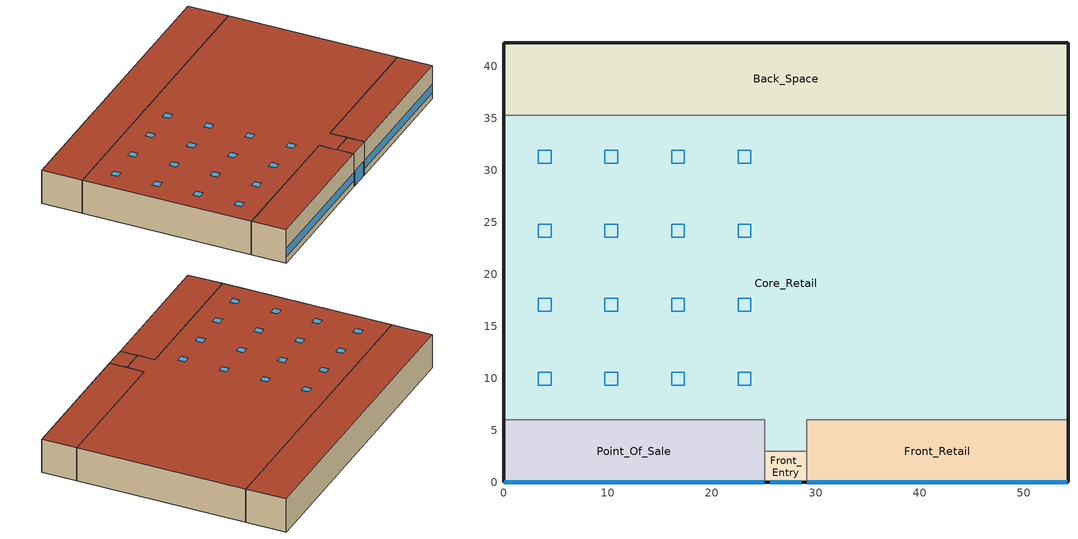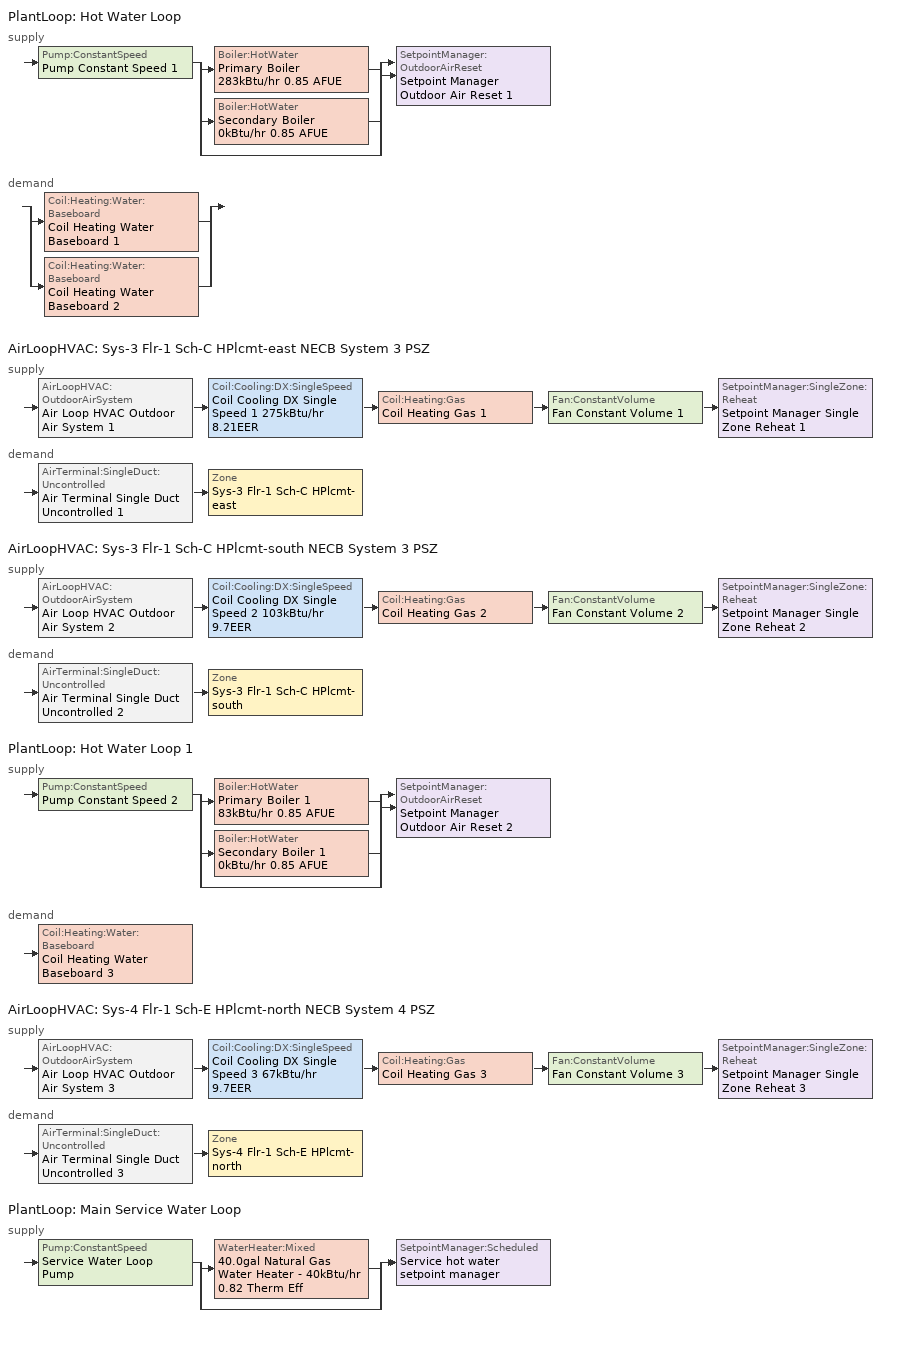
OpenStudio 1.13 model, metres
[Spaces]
Core_Retail
 floor ground: 54.27,35.27 54.27,6 29.14,6 29.14,3 25.14,3 25.14,6 0,6 0,35.27 z0
 wall outside: 54.27,6 54.27,35.27 / 0,35.27 0,6 z0:6.1
 wall to Back_Space: 54.27,35.27 0,35.27 z0:6.1
 wall to Front_Entry: 25.14,3 29.14,3 z0:6.1
 wall to Point_Of_Sale: 0,6 25.14,6 25.14,3 z0:6.1
 wall to Front_Retail: 29.14,3 29.14,6 54.27,6 z0:6.1
 roof outside: 29.14,3 29.14,6 54.27,6 54.27,35.27 0,35.27 0,6 25.14,6 25.14,3 z6.1
 skylight: 23.78,16.46 23.78,17.68 22.56,17.68 22.56,16.46 z6.1; 4.57,30.7 4.57,31.92 3.35,31.92 3.35,30.7 z6.1; 4.57,9.35 4.57,10.57 3.35,10.57 3.35,9.35 z6.1; 4.57,16.46 4.57,17.68 3.35,17.68 3.35,16.46 z6.1; 17.37,16.46 17.37,17.68 16.15,17.68 16.15,16.46 z6.1; 17.37,30.7 17.37,31.92 16.15,31.92 16.15,30.7 z6.1; 17.37,23.58 17.37,24.8 16.15,24.8 16.15,23.58 z6.1; 4.57,23.58 4.57,24.8 3.35,24.8 3.35,23.58 z6.1; 17.37,9.35 17.37,10.57 16.15,10.57 16.15,9.35 z6.1; 10.97,23.58 10.97,24.8 9.75,24.8 9.75,23.58 z6.1; 10.97,9.35 10.97,10.57 9.75,10.57 9.75,9.35 z6.1; 23.78,23.58 23.78,24.8 22.56,24.8 22.56,23.58 z6.1; 23.78,30.7 23.78,31.92 22.56,31.92 22.56,30.7 z6.1; 10.97,16.46 10.97,17.68 9.75,17.68 9.75,16.46 z6.1; 23.78,9.35 23.78,10.57 22.56,10.57 22.56,9.35 z6.1; 10.97,30.7 10.97,31.92 9.75,31.92 9.75,30.7 z6.1
Back_Space
 floor ground: 54.27,42.27 54.27,35.27 0,35.27 0,42.27 z0
 wall outside: 54.27,35.27 54.27,42.27 0,42.27 0,35.27 z0:6.1
 roof outside: 54.27,35.27 54.27,42.27 0,42.27 0,35.27 z6.1
Front_Retail
 floor ground: 54.27,6 54.27,0 29.14,0 29.14,6 z0
 wall outside: 29.14,0 54.27,0 54.27,6 z0:6.1
 wall to Front_Entry: 29.14,3 29.14,0 z0:6.1
 window: 29.19,0 54.22,0 z1.14:2.66
 roof outside: 54.27,0 54.27,6 29.14,6 29.14,0 z6.1
Point_Of_Sale
 floor ground: 25.14,6 25.14,0 0,0 0,6 z0
 wall outside: 0,6 0,0 25.14,0 z0:6.1
 wall to Front_Entry: 25.14,0 25.14,3 z0:6.1
 window: 0.05,0 25.09,0 z1.14:2.66
 roof outside: 25.14,0 25.14,6 0,6 0,0 z6.1
Front_Entry
 floor ground: 29.14,3 29.14,0 25.14,0 25.14,3 z0
 wall outside: 25.14,0 29.14,0 z0:6.1
 window: 25.64,0 28.64,0 z0.05:2.66
 roof outside: 29.14,0 29.14,3 25.14,3 25.14,0 z6.1
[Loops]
PlantLoop 'Hot Water Loop'
 supply: Pump:ConstantSpeed 'Pump Constant Speed 1' > split
  | Boiler:HotWater 'Primary Boiler 283kBtu/hr 0.85 AFUE'
  | Boiler:HotWater 'Secondary Boiler 0kBtu/hr 0.85 AFUE'
  | bypass
  join > SetpointManager:OutdoorAirReset 'Setpoint Manager Outdoor Air Reset 1'
 demand: split
  | Coil:Heating:Water:Baseboard 'Coil Heating Water Baseboard 1'
  | Coil:Heating:Water:Baseboard 'Coil Heating Water Baseboard 2'
AirLoopHVAC 'Sys-3 Flr-1 Sch-C HPlcmt-east NECB System 3 PSZ'
 supply: AirLoopHVAC:OutdoorAirSystem 'Air Loop HVAC Outdoor Air System 1' > Coil:Cooling:DX:SingleSpeed 'Coil Cooling DX Single Speed 1 275kBtu/hr 8.21EER' > Coil:Heating:Gas 'Coil Heating Gas 1' > Fan:ConstantVolume 'Fan Constant Volume 1' > SetpointManager:SingleZone:Reheat 'Setpoint Manager Single Zone Reheat 1'
 demand: AirTerminal:SingleDuct:Uncontrolled 'Air Terminal Single Duct Uncontrolled 1' > Zone 'Sys-3 Flr-1 Sch-C HPlcmt-east'
AirLoopHVAC 'Sys-3 Flr-1 Sch-C HPlcmt-south NECB System 3 PSZ'
 supply: AirLoopHVAC:OutdoorAirSystem 'Air Loop HVAC Outdoor Air System 2' > Coil:Cooling:DX:SingleSpeed 'Coil Cooling DX Single Speed 2 103kBtu/hr 9.7EER' > Coil:Heating:Gas 'Coil Heating Gas 2' > Fan:ConstantVolume 'Fan Constant Volume 2' > SetpointManager:SingleZone:Reheat 'Setpoint Manager Single Zone Reheat 2'
 demand: AirTerminal:SingleDuct:Uncontrolled 'Air Terminal Single Duct Uncontrolled 2' > Zone 'Sys-3 Flr-1 Sch-C HPlcmt-south'
PlantLoop 'Hot Water Loop 1'
 supply: Pump:ConstantSpeed 'Pump Constant Speed 2' > split
  | Boiler:HotWater 'Primary Boiler 1 83kBtu/hr 0.85 AFUE'
  | Boiler:HotWater 'Secondary Boiler 1 0kBtu/hr 0.85 AFUE'
  | bypass
  join > SetpointManager:OutdoorAirReset 'Setpoint Manager Outdoor Air Reset 2'
 demand: Coil:Heating:Water:Baseboard 'Coil Heating Water Baseboard 3'
AirLoopHVAC 'Sys-4 Flr-1 Sch-E HPlcmt-north NECB System 4 PSZ'
 supply: AirLoopHVAC:OutdoorAirSystem 'Air Loop HVAC Outdoor Air System 3' > Coil:Cooling:DX:SingleSpeed 'Coil Cooling DX Single Speed 3 67kBtu/hr 9.7EER' > Coil:Heating:Gas 'Coil Heating Gas 3' > Fan:ConstantVolume 'Fan Constant Volume 3' > SetpointManager:SingleZone:Reheat 'Setpoint Manager Single Zone Reheat 3'
 demand: AirTerminal:SingleDuct:Uncontrolled 'Air Terminal Single Duct Uncontrolled 3' > Zone 'Sys-4 Flr-1 Sch-E HPlcmt-north'
PlantLoop 'Main Service Water Loop'
 supply: Pump:ConstantSpeed 'Service Water Loop Pump' > split
  | WaterHeater:Mixed '40.0gal Natural Gas Water Heater - 40kBtu/hr 0.82 Therm Eff'
  | bypass
  join > SetpointManager:Scheduled 'Service hot water setpoint manager'
[Site]
Toronto Int'l_ON_CAN: Latitude {deg}=43.67; Longitude {deg}=-79.63; Time Zone {hr}=-5; Elevation {m}=173; Terrain=City
[Building]
NECB 2011-RetailStandalone-NECB HDD Method-CAN_ON_Toronto.716240_CWEC.epw created: 2016-11-24 16:45:50 +0000: North Axis {deg}=0; Default Construction Set=NECB 2011 - Retail - NECB HDD Method; Standards Building Type=RetailStandalone
[Site:GroundTemperature:BuildingSurface]
19.527, 19.502, 19.536, 19.598, 20.002, 21.64, 22.225, 22.375, 21.449, 20.121, 19.802, 19.633
[Site:WaterMainsTemperature]
Calculation Method=Correlation; Annual Average Outdoor Air Temperature {C}=7.35833; Maximum Difference In Monthly Average Outdoor Air Temperatures {deltaC}=26.6
[SizingPeriod:DesignDay] Barometric Pressure {Pa}=99264; Sky Clearness=0; Rain Indicator=0; Snow Indicator=0; Day of Month=21; Daylight Saving Time Indicator=0; Humidity Indicating Type=Wetbulb; Dry-Bulb Temperature Range Modifier Type=DefaultMultipliers
Name | Maximum Dry-Bulb Temperature {C} | Daily Dry-Bulb Temperature Range {deltaC} | Humidity Indicating Conditions at Maximum Dry-Bulb | Wind Speed {m/s} | Wind Direction {deg} | Month | Day Type | Solar Model Indicator | ASHRAE Taub | ASHRAE Taud
Toronto Int'l Ann Clg .4% Condns DB=>MWB | 31.2 | 10.2 | 22.2 | 5.8 | 270 | 7 | SummerDesignDay | ASHRAETau | 0.473 | 1.952
Toronto Int'l Ann Htg 99.6% Condns DB | -18.8 | 0 | -18.8 | 4.3 | 340 | 1 | WinterDesignDay | ASHRAEClearSky
[ClimateZones]

[Material:NoMass] Thermal Absorptance=0.9; Solar Absorptance=0.7
Name | Roughness | Thermal Resistance {m2-K/W} | Visible Absorptance
CP02 CARPET PAD | VeryRough | 0.21648 | 0.8
Typical Insulation R-13.06 | Smooth | 2.2993 | 0.7
Typical Carpet Pad | Smooth | 0.21648 | 0.8
Typical Insulation R-10.11 | Smooth | 1.78074 | 0.7
Typical Insulation R-19.63 | Smooth | 3.4567 | 0.7
Typical Insulation R-0.58 | Smooth | 0.101875 | 0.7
Typical Insulation R-1.15 | Smooth | 0.202527 | 0.7
[Material]
Name | Roughness | Thickness {m} | Conductivity {W/m-K} | Density {kg/m3} | Specific Heat {J/kg-K} | Thermal Absorptance | Solar Absorptance | Visible Absorptance
100mm Normalweight concrete floor | MediumSmooth | 0.1016 | 2.31 | 2322 | 832
G01 13mm gypsum board | Smooth | 0.0127 | 0.16 | 800 | 1090 | 0.9 | 0.7 | 0.5
4 in. Normalweight Concrete Floor | MediumRough | 0.1016 | 2.31 | 2322 | 832 | 0.9 | 0.7 | 0.7
1IN Stucco | Smooth | 0.0253 | 0.6918 | 1858 | 837 | 0.9 | 0.7 | 0.92
8IN CONCRETE HW RefBldg | Rough | 0.2032 | 1.311 | 2240 | 836.8 | 0.9 | 0.7 | 0.7
1/2IN Gypsum | Smooth | 0.0127 | 0.16 | 784.9 | 830 | 0.9 | 0.4 | 0.4
Metal Roof Surface; F08 Metal surface | Smooth | 0.0008 | 45.28 | 7824 | 500 | 0.9 | 0.7 | 0.7
6 in. Normalweight Concrete Floor | MediumRough | 0.1524 | 2.31 | 2322 | 832 | 0.9 | 0.7 | 0.7
G05 25mm wood | MediumSmooth | 0.0254 | 0.15 | 608 | 1630 | 0.9 | 0.5 | 0.5
[Construction]
Typical Insulated Exterior Mass Floor R-15.63: Typical Insulation R-13.06, 4 in. Normalweight Concrete Floor, Typical Carpet Pad
Typical Insulated Exterior Mass Wall R-12.5: 1IN Stucco, 8IN CONCRETE HW RefBldg, Typical Insulation R-10.11, 1/2IN Gypsum
Typical Insulated Metal Building Roof R-20.41: Metal Roof Surface, Typical Insulation R-19.63
Typical Interior Floor: 100mm Normalweight concrete floor, CP02 CARPET PAD
Typical Interior Wall: G01 13mm gypsum board, G01 13mm gypsum board
Typical Interior Ceiling: CP02 CARPET PAD, 100mm Normalweight concrete floor
Typical Insulated Carpeted 6in Slab Floor: 6 in. Normalweight Concrete Floor, Typical Carpet Pad
U 0.55 SHGC 0.31 Dbl Ref-D Tint 6mm/6mm Air: REF D TINT 6MM, AIR 6MM, CLEAR 6MM
Typical Insulated Metal Door R-1.43: F08 Metal surface, Typical Insulation R-0.58
U 0.35 SHGC 0.35 Dbl LoE (e2-.1) Tint 6mm/13mm Air: LoE TINT 6MM, AIR 13MM, CLEAR 6MM
Typical Overhead Door R-2.0: Typical Insulation R-1.15
U 0.48 SHGC 0.40 Dbl Ref-D Clr 6mm/13mm: REF D CLEAR 6MM, AIR 13MM, CLEAR 6MM
Typical Interior Window: Clear 3mm
Typical Interior Door; Typical Interior Partition: G05 25mm wood
[DefaultConstructionSet]
NECB 2011 - Retail - NECB HDD Method: Default Exterior Surface Constructions=Default Surface Constructions 1; Default Interior Surface Constructions=Default Surface Constructions 2; Default Ground Contact Surface Constructions=Default Surface Constructions 3; Default Exterior SubSurface Constructions=Default Sub Surface Constructions 1; Default Interior SubSurface Constructions=Default Sub Surface Constructions 2; Interior Partition Construction=Typical Interior Partition
[DefaultSurfaceConstructions]
Name | Floor Construction | Wall Construction | Roof Ceiling Construction
Default Surface Constructions 1 | Typical Insulated Exterior Mass Floor R-15.63 | Typical Insulated Exterior Mass Wall R-12.5 | Typical Insulated Metal Building Roof R-20.41
Default Surface Constructions 2 | Typical Interior Floor | Typical Interior Wall | Typical Interior Ceiling
Default Surface Constructions 3 | Typical Insulated Carpeted 6in Slab Floor | Typical Insulated Carpeted 6in Slab Floor | Typical Insulated Carpeted 6in Slab Floor
[DefaultSubSurfaceConstructions]
Name | Fixed Window Construction | Operable Window Construction | Door Construction | Glass Door Construction | Overhead Door Construction | Skylight Construction | Tubular Daylight Dome Construction | Tubular Daylight Diffuser Construction
Default Sub Surface Constructions 1 | U 0.55 SHGC 0.31 Dbl Ref-D Tint 6mm/6mm Air | U 0.55 SHGC 0.31 Dbl Ref-D Tint 6mm/6mm Air | Typical Insulated Metal Door R-1.43 | U 0.35 SHGC 0.35 Dbl LoE (e2-.1) Tint 6mm/13mm Air | Typical Overhead Door R-2.0 | U 0.48 SHGC 0.40 Dbl Ref-D Clr 6mm/13mm | Typical Interior Window | Typical Interior Window
Default Sub Surface Constructions 2 | Typical Interior Window | Typical Interior Window | Typical Interior Door
[WindowMaterial:Glazing] Optical Data Type=SpectralAverage; Infrared Transmittance at Normal Incidence=0; Front Side Infrared Hemispherical Emissivity=0.84; Conductivity {W/m-K}=0.9; Dirt Correction Factor for Solar and Visible Transmittance=1; Solar Diffusing=No
Name | Thickness {m} | Solar Transmittance at Normal Incidence | Front Side Solar Reflectance at Normal Incidence | Back Side Solar Reflectance at Normal Incidence | Visible Transmittance at Normal Incidence | Front Side Visible Reflectance at Normal Incidence | Back Side Visible Reflectance at Normal Incidence | Back Side Infrared Hemispherical Emissivity
REF D TINT 6MM | 0.006 | 0.3 | 0.14 | 0.36 | 0.25 | 0.18 | 0.45 | 0.82
CLEAR 6MM | 0.006 | 0.775 | 0.071 | 0.071 | 0.881 | 0.08 | 0.08 | 0.84
LoE TINT 6MM | 0.006 | 0.36 | 0.093 | 0.2 | 0.5 | 0.035 | 0.054 | 0.1
REF D CLEAR 6MM | 0.006 | 0.429 | 0.308 | 0.379 | 0.334 | 0.453 | 0.505 | 0.82
Clear 3mm | 0.003 | 0.837 | 0.075 | 0.075 | 0.898 | 0.081 | 0.081 | 0.84
[WindowMaterial:Gas] Gas Type=Air
Name | Thickness {m}
AIR 6MM | 0.0063
AIR 13MM | 0.0127
[Space] Building Story=Building Story 1; Part of Total Floor Area=Yes
Name | Space Type | Thermal Zone
Core_Retail | Space Function Retail - sales | Sys-3 Flr-1 Sch-C HPlcmt-east
Back_Space | Space Function Storage area | Sys-4 Flr-1 Sch-E HPlcmt-north
Front_Retail; Point_Of_Sale | Space Function Retail - sales | Sys-3 Flr-1 Sch-C HPlcmt-south
Front_Entry | Space Function Lobby - elevator | Sys-3 Flr-1 Sch-C HPlcmt-south
[SpaceType] Standards Building Type=Space Function
Name | Default Schedule Set | Design Specification Outdoor Air Object | Standards Space Type
Space Function Storage area | Space Function Storage area Schedule Set | Space Function Storage area Ventilation | Storage area
Space Function Retail - sales | Space Function Retail - sales Schedule Set | Space Function Retail - sales Ventilation | Retail - sales
Space Function Lobby - elevator | Space Function Lobby - elevator Schedule Set | Space Function Lobby - elevator Ventilation | Lobby - elevator
[People:Definition] Number of People Calculation Method=People/Area; Fraction Radiant=0.3
Name | People per Space Floor Area {person/m2}
Space Function Lobby - elevator People Definition | 0.0999967
Space Function Retail - sales People Definition | 0.0333681
Space Function Storage area People Definition | 0.0100104
[People] Work Efficiency Schedule=Work Efficiency Schedule; Clothing Insulation Schedule=Clothing Schedule; Air Velocity Schedule=Air Velocity Schedule
Name | People Definition | Space or SpaceType
Space Function Lobby - elevator People | Space Function Lobby - elevator People Definition | Space Function Lobby - elevator
Space Function Retail - sales People | Space Function Retail - sales People Definition | Space Function Retail - sales
Space Function Storage area People | Space Function Storage area People Definition | Space Function Storage area
[Lights:Definition] Design Level Calculation Method=Watts/Area; Fraction Radiant=0.5; Fraction Visible=0.2
Name | Watts per Space Floor Area {W/m2}
Space Function Lobby - elevator Lights Definition | 6.89994
Space Function Retail - sales Lights Definition | 18.0998
Space Function Storage area Lights Definition | 6.79994
[Lights]
Name | Lights Definition | Space or SpaceType
Space Function Lobby - elevator Lights | Space Function Lobby - elevator Lights Definition | Space Function Lobby - elevator
Space Function Retail - sales Lights | Space Function Retail - sales Lights Definition | Space Function Retail - sales
Space Function Storage area Lights | Space Function Storage area Lights Definition | Space Function Storage area
[ElectricEquipment:Definition] Design Level Calculation Method=Watts/Area; Fraction Radiant=0.5
Name | Watts per Space Floor Area {W/m2}
Space Function Lobby - elevator Elec Equip Definition; Space Function Storage area Elec Equip Definition | 0.999992
Space Function Retail - sales Elec Equip Definition | 2.49998
[ElectricEquipment]
Name | Electric Equipment Definition | Space or SpaceType
Space Function Lobby - elevator Elec Equip | Space Function Lobby - elevator Elec Equip Definition | Space Function Lobby - elevator
Space Function Retail - sales Elec Equip | Space Function Retail - sales Elec Equip Definition | Space Function Retail - sales
Space Function Storage area Elec Equip | Space Function Storage area Elec Equip Definition | Space Function Storage area
[DesignSpecification:OutdoorAir] Outdoor Air Method=Sum
Name | Outdoor Air Flow per Floor Area {m3/s-m2}
Space Function Lobby - elevator Ventilation | 0.0041148
Space Function Retail - sales Ventilation | 0.00118364
Space Function Storage area Ventilation | 0.0003556
[DefaultScheduleSet] People Activity Level Schedule=NECB-Activity; Infiltration Schedule=Always On
Name | Number of People Schedule | Lighting Schedule | Electric Equipment Schedule
Space Function Lobby - elevator Schedule Set; Space Function Retail - sales Schedule Set | NECB-C-Occupancy | NECB-C-Lighting | NECB-C-Electric-Equipment
Space Function Storage area Schedule Set | NECB-E-Occupancy | NECB-E-Lighting | NECB-E-Electric-Equipment
[ThermostatSetpoint:DualSetpoint]
Name | Heating Setpoint Temperature Schedule | Cooling Setpoint Temperature Schedule
Space Function Retail - sales Thermostat 4; Space Function Lobby - elevator Thermostat 2 | NECB-C-Thermostat Setpoint-Heating | NECB-C-Thermostat Setpoint-Cooling
Space Function Storage area Thermostat 2 | NECB-E-Thermostat Setpoint-Heating | NECB-E-Thermostat Setpoint-Cooling
[SpaceInfiltration:DesignFlowRate] Schedule=Always On Discrete; Design Flow Rate Calculation Method=Flow/ExteriorArea; Flow per Exterior Surface Area {m3/s-m2}=0.00025; Constant Term Coefficient=0; Temperature Term Coefficient=0; Velocity Term Coefficient=0.224; Velocity Squared Term Coefficient=0
Name | Space or SpaceType
Back_Space Infiltration | Back_Space
Core_Retail Infiltration | Core_Retail
Front_Entry Infiltration | Front_Entry
Front_Retail Infiltration | Front_Retail
Point_Of_Sale Infiltration | Point_Of_Sale
[BuildingStory]
Building Story 1: Nominal Z Coordinate {m}=0
[ThermalZone] Use Ideal Air Loads=No
Name | Thermostat
Sys-3 Flr-1 Sch-C HPlcmt-east | Space Function Retail - sales Thermostat 4
Sys-3 Flr-1 Sch-C HPlcmt-south | Space Function Lobby - elevator Thermostat 2
Sys-4 Flr-1 Sch-E HPlcmt-north | Space Function Storage area Thermostat 2
[Sizing:Zone] Zone Cooling Design Supply Air Temperature Input Method=SupplyAirTemperature; Zone Cooling Design Supply Air Temperature {C}=13; Zone Cooling Design Supply Air Temperature Difference {deltaC}=11.11; Zone Heating Design Supply Air Temperature Input Method=SupplyAirTemperature; Zone Heating Design Supply Air Temperature {C}=43; Zone Heating Design Supply Air Temperature Difference {deltaC}=11.11; Zone Cooling Design Supply Air Humidity Ratio {kg-H2O/kg-air}=0.0085; Zone Heating Design Supply Air Humidity Ratio {kg-H2O/kg-air}=0.008; Zone Heating Sizing Factor=1.3; Zone Cooling Sizing Factor=1.1; Cooling Design Air Flow Method=DesignDay; Heating Design Air Flow Method=DesignDay; Account for Dedicated Outdoor Air System=No; Dedicated Outdoor Air System Control Strategy=NeutralSupplyAir; Dedicated Outdoor Air Low Setpoint Temperature for Design {C}=autosize; Dedicated Outdoor Air High Setpoint Temperature for Design {C}=autosize
Sys-3 Flr-1 Sch-C HPlcmt-east; Sys-3 Flr-1 Sch-C HPlcmt-south; Sys-4 Flr-1 Sch-E HPlcmt-north
[Zone equipment]
Sys-3 Flr-1 Sch-C HPlcmt-east: Air Terminal Single Duct Uncontrolled 1, Zone HVAC Baseboard Convective Water 1
Sys-3 Flr-1 Sch-C HPlcmt-south: Air Terminal Single Duct Uncontrolled 2, Zone HVAC Baseboard Convective Water 2
Sys-4 Flr-1 Sch-E HPlcmt-north: Air Terminal Single Duct Uncontrolled 3, Zone HVAC Baseboard Convective Water 3
[PlantLoop] Plant Loop Volume {m3}=Autocalculate; Load Distribution Scheme=Optimal
Name | Fluid Type | Maximum Loop Temperature {C} | Minimum Loop Temperature {C}
Hot Water Loop; Hot Water Loop 1 | Water
Main Service Water Loop |  | 60 | 10
[Sizing:Plant] Loop Type=Heating; Sizing Option=NonCoincident; Zone Timesteps in Averaging Window=1; Coincident Sizing Factor Mode=None
Name | Design Loop Exit Temperature {C} | Loop Design Temperature Difference {deltaC}
Hot Water Loop; Hot Water Loop 1 | 82 | 16
Main Service Water Loop | 60 | 5
[Pump:ConstantSpeed] Rated Flow Rate {m3/s}=autosize; Rated Power Consumption {W}=autosize; Fraction of Motor Inefficiencies to Fluid Stream=0; Pump Control Type=Intermittent
Name | Rated Pump Head {Pa} | Motor Efficiency
Pump Constant Speed 1; Pump Constant Speed 2 | 179352 | 0.855
Service Water Loop Pump | 0.001 | 1
[Boiler:HotWater] Fuel Type=NaturalGas; Nominal Thermal Efficiency=0.85; Water Outlet Upper Temperature Limit {C}=99; Boiler Flow Mode=ConstantFlow; Parasitic Electric Load {W}=0; Sizing Factor=1
Name | Nominal Capacity {W} | Normalized Boiler Efficiency Curve
Primary Boiler 283kBtu/hr 0.85 AFUE | 83066.9 | BOILER-EFFFPLR-NECB2011
Secondary Boiler 0kBtu/hr 0.85 AFUE | 0.001 | BOILER-EFFFPLR-NECB2011 2
Primary Boiler 1 83kBtu/hr 0.85 AFUE | 24438.4 | BOILER-EFFFPLR-NECB2011 1
Secondary Boiler 1 0kBtu/hr 0.85 AFUE | 0.001 | BOILER-EFFFPLR-NECB2011 3
[SetpointManager:OutdoorAirReset] Control Variable=Temperature; Setpoint at Outdoor Low Temperature {C}=82; Outdoor Low Temperature {C}=-16; Setpoint at Outdoor High Temperature {C}=60; Outdoor High Temperature {C}=0
Setpoint Manager Outdoor Air Reset 1; Setpoint Manager Outdoor Air Reset 2
[AirLoopHVAC] Design Supply Air Flow Rate {m3/s}=AutoSize
Name | Availability Schedule | Availability Manager
Sys-3 Flr-1 Sch-C HPlcmt-east NECB System 3 PSZ | Sys-3 Flr-1 Sch-C HPlcmt-east NECB System 3 PSZ Occ Sch | Availability Manager Night Cycle 1
Sys-3 Flr-1 Sch-C HPlcmt-south NECB System 3 PSZ | Sys-3 Flr-1 Sch-C HPlcmt-south NECB System 3 PSZ Occ Sch | Availability Manager Night Cycle 2
Sys-4 Flr-1 Sch-E HPlcmt-north NECB System 4 PSZ | Sys-4 Flr-1 Sch-E HPlcmt-north NECB System 4 PSZ Occ Sch | Availability Manager Night Cycle 3
[Sizing:System] Type of Load to Size On=Sensible; Design Outdoor Air Flow Rate {m3/s}=Autosize; Minimum System Air Flow Ratio=1; Preheat Design Temperature {C}=7; Preheat Design Humidity Ratio {kg-H2O/kg-Air}=0.008; Precool Design Temperature {C}=13; Precool Design Humidity Ratio {kg-H2O/kg-Air}=0.008; Central Cooling Design Supply Air Temperature {C}=13; Central Heating Design Supply Air Temperature {C}=43; Sizing Option=NonCoincident; 100% Outdoor Air in Cooling=No; 100% Outdoor Air in Heating=No; Central Cooling Design Supply Air Humidity Ratio {kg-H2O/kg-Air}=0.0085; Central Heating Design Supply Air Humidity Ratio {kg-H2O/kg-Air}=0.008; Cooling Design Air Flow Method=DesignDay; Cooling Design Air Flow Rate {m3/s}=0; Heating Design Air Flow Method=DesignDay; Heating Design Air Flow Rate {m3/s}=0; System Outdoor Air Method=ZoneSum; Zone Maximum Outdoor Air Fraction=1; Cooling Supply Air Flow Rate Per Floor Area {m3/s-m2}=0.00996765; Cooling Fraction of Autosized Cooling Supply Air Flow Rate=1; Cooling Supply Air Flow Rate Per Unit Cooling Capacity {m3/s-W}=3.94755e-05; Heating Supply Air Flow Rate Per Floor Area {m3/s-m2}=0.00996765; Heating Fraction of Autosized Heating Supply Air Flow Rate=1; Heating Fraction of Autosized Cooling Supply Air Flow Rate=1; Heating Supply Air Flow Rate Per Unit Heating Capacity {m3/s-W}=3.15882e-05; Cooling Design Capacity Method=CoolingDesignCapacity; Cooling Design Capacity {W}=autosize; Cooling Design Capacity Per Floor Area {W/m2}=234.7; Fraction of Autosized Cooling Design Capacity=1; Heating Design Capacity Method=HeatingDesignCapacity; Heating Design Capacity {W}=autosize; Heating Design Capacity Per Floor Area {W/m2}=157; Fraction of Autosized Heating Design Capacity=1; Central Cooling Capacity Control Method=OnOff
Sys-3 Flr-1 Sch-C HPlcmt-east NECB System 3 PSZ; Sys-3 Flr-1 Sch-C HPlcmt-south NECB System 3 PSZ; Sys-4 Flr-1 Sch-E HPlcmt-north NECB System 4 PSZ
[Fan:ConstantVolume] Availability Schedule=Always On Discrete; Fan Efficiency=0.39975; Pressure Rise {Pa}=640; Maximum Flow Rate {m3/s}=AutoSize; Motor Efficiency=0.615
Fan Constant Volume 1; Fan Constant Volume 2; Fan Constant Volume 3
[Coil:Heating:Gas] Availability Schedule=Always On Discrete; Gas Burner Efficiency=0.8; Nominal Capacity {W}=AutoSize; Parasitic Electric Load {W}=0; Parasitic Gas Load {W}=0
Coil Heating Gas 1; Coil Heating Gas 2; Coil Heating Gas 3
[Coil:Cooling:DX:SingleSpeed] Availability Schedule=Always On Discrete; Rated Total Cooling Capacity {W}=autosize; Rated Sensible Heat Ratio=autosize; Rated Air Flow Rate {m3/s}=autosize; Rated Evaporator Fan Power Per Volume Flow Rate {W/(m3/s)}=773.3; Condenser Type=AirCooled; Evaporative Condenser Effectiveness=0; Evaporative Condenser Air Flow Rate {m3/s}=Autosize; Evaporative Condenser Pump Rated Power Consumption {W}=Autosize; Crankcase Heater Capacity {W}=0; Maximum Outdoor Dry-Bulb Temperature for Crankcase Heater Operation {C}=0; Basin Heater Capacity {W/K}=0; Basin Heater Setpoint Temperature {C}=10
Name | Rated COP {W/W} | Total Cooling Capacity Function of Temperature Curve | Total Cooling Capacity Function of Flow Fraction Curve | Energy Input Ratio Function of Temperature Curve | Energy Input Ratio Function of Flow Fraction Curve | Part Load Fraction Correlation Curve
Coil Cooling DX Single Speed 1 275kBtu/hr 8.21EER | 2.95192 | DXCOOL-NECB2011-REF-CAPFT | DXCOOL-NECB2011-REF-CAPFFLOW | DXCOOL-NECB2011-REF-COOLEIRFT | DXCOOL-NECB2011-REF-COOLEIRFFLOW | DXCOOL-NECB2011-REF-COOLPLFFPLR
Coil Cooling DX Single Speed 2 103kBtu/hr 9.7EER | 3.35668 | DXCOOL-NECB2011-REF-CAPFT 1 | DXCOOL-NECB2011-REF-CAPFFLOW 1 | DXCOOL-NECB2011-REF-COOLEIRFT 1 | DXCOOL-NECB2011-REF-COOLEIRFFLOW 1 | DXCOOL-NECB2011-REF-COOLPLFFPLR 1
Coil Cooling DX Single Speed 3 67kBtu/hr 9.7EER | 3.32963 | DXCOOL-NECB2011-REF-CAPFT 2 | DXCOOL-NECB2011-REF-CAPFFLOW 2 | DXCOOL-NECB2011-REF-COOLEIRFT 2 | DXCOOL-NECB2011-REF-COOLEIRFFLOW 2 | DXCOOL-NECB2011-REF-COOLPLFFPLR 2
[Controller:OutdoorAir] Minimum Outdoor Air Flow Rate {m3/s}=Autosize; Maximum Outdoor Air Flow Rate {m3/s}=Autosize; Economizer Control Action Type=ModulateFlow; Lockout Type=NoLockout; Minimum Limit Type=FixedMinimum; High Humidity Control=No; Heat Recovery Bypass Control Type=BypassWhenWithinEconomizerLimits
Name | Economizer Control Type | Minimum Outdoor Air Schedule | Controller Mechanical Ventilation | Economizer Maximum Limit Dry-Bulb Temperature {C} | Economizer Maximum Limit Enthalpy {J/kg} | Economizer Minimum Limit Dry-Bulb Temperature {C}
Controller Outdoor Air 1 | DifferentialEnthalpy | Sys-3 Flr-1 Sch-C HPlcmt-east NECB System 3 PSZ Occ Sch | Controller Mechanical Ventilation 1
Controller Outdoor Air 2 | DifferentialEnthalpy | Sys-3 Flr-1 Sch-C HPlcmt-south NECB System 3 PSZ Occ Sch | Controller Mechanical Ventilation 2
Controller Outdoor Air 3 | NoEconomizer | Sys-4 Flr-1 Sch-E HPlcmt-north NECB System 4 PSZ Occ Sch | Controller Mechanical Ventilation 3 | 28 | 64000 | -100
[Controller:MechanicalVentilation] Availability Schedule=Always On Discrete; System Outdoor Air Method=ZoneSum
Controller Mechanical Ventilation 1; Controller Mechanical Ventilation 2; Controller Mechanical Ventilation 3
[AirLoopHVAC:OutdoorAirSystem]
Name | Controller
Air Loop HVAC Outdoor Air System 1 | Controller Outdoor Air 1
Air Loop HVAC Outdoor Air System 2 | Controller Outdoor Air 2
Air Loop HVAC Outdoor Air System 3 | Controller Outdoor Air 3
[SetpointManager:SingleZone:Reheat]
Name | Minimum Supply Air Temperature {C} | Maximum Supply Air Temperature {C} | Control Zone
Setpoint Manager Single Zone Reheat 1 | 12.8 | 13 | Sys-3 Flr-1 Sch-C HPlcmt-east
Setpoint Manager Single Zone Reheat 2 | 12.8 | 13 | Sys-3 Flr-1 Sch-C HPlcmt-south
Setpoint Manager Single Zone Reheat 3 | 13 | 99 | Sys-4 Flr-1 Sch-E HPlcmt-north
[AirTerminal:SingleDuct:Uncontrolled] Availability Schedule=Always On Discrete; Maximum Air Flow Rate {m3/s}=AutoSize
Air Terminal Single Duct Uncontrolled 1; Air Terminal Single Duct Uncontrolled 2; Air Terminal Single Duct Uncontrolled 3
[Coil:Heating:Water:Baseboard] Heating Design Capacity Method=HeatingDesignCapacity; Heating Design Capacity {W}=autosize; Heating Design Capacity Per Floor Area {W/m2}=0; Fraction of Autosized Heating Design Capacity=0.8
Coil Heating Water Baseboard 1; Coil Heating Water Baseboard 2; Coil Heating Water Baseboard 3
[ZoneHVAC:Baseboard:Convective:Water] Availability Schedule=Always On Discrete
Name | Heating Coil
Zone HVAC Baseboard Convective Water 1 | Coil Heating Water Baseboard 1
Zone HVAC Baseboard Convective Water 2 | Coil Heating Water Baseboard 2
Zone HVAC Baseboard Convective Water 3 | Coil Heating Water Baseboard 3
[SetpointManager:Scheduled]
Service hot water setpoint manager: Control Variable=Temperature; Schedule=Service Water Loop Temp - 140F
[WaterHeater:Mixed]
40.0gal Natural Gas Water Heater - 40kBtu/hr 0.82 Therm Eff: Tank Volume {m3}=0.151416; Setpoint Temperature Schedule=Service Water Loop Temp - 140F; Deadband Temperature Difference {deltaC}=2; Maximum Temperature Limit {C}=82.2222; Heater Control Type=Cycle; Heater Maximum Capacity {W}=11722.8; Heater Fuel Type=NaturalGas; Heater Thermal Efficiency=0.82; Part Load Factor Curve=SWH-EFFFPLR-NECB2011; Off Cycle Parasitic Fuel Consumption Rate {W}=19.9992; Off Cycle Parasitic Fuel Type=NaturalGas; Off Cycle Parasitic Heat Fraction to Tank=0.8; On Cycle Parasitic Fuel Consumption Rate {W}=19.9992; On Cycle Parasitic Fuel Type=NaturalGas; On Cycle Parasitic Heat Fraction to Tank=0; Ambient Temperature Indicator=Schedule; Ambient Temperature Schedule=Water Heater Ambient Temp Schedule - 70F; Off Cycle Loss Coefficient to Ambient Temperature {W/K}=3.29106; On Cycle Loss Coefficient to Ambient Temperature {W/K}=3.29106; Use Side Effectiveness=1; Source Side Effectiveness=1; Use Side Design Flow Rate {m3/s}=autosize; Source Side Design Flow Rate {m3/s}=autosize; Indirect Water Heating Recovery Time {hr}=1.5
[AvailabilityManager:NightCycle] Control Type=CycleOnAny; Thermostat Tolerance {deltaC}=1; Cycling Run Time {s}=3600
Availability Manager Night Cycle 1; Availability Manager Night Cycle 2; Availability Manager Night Cycle 3
[Schedule:Ruleset]
Name | Default Day Schedule | Summer Design Day Schedule | Winter Design Day Schedule
Clothing Schedule | Clothing Schedule Default Winter Clothes
Air Velocity Schedule | Air Velocity Schedule Default
Work Efficiency Schedule | Work Efficiency Schedule Default
NECB-C-Occupancy | NECB-C-Occupancy Default
NECB-Activity | NECB-Activity Default | NECB-Activity Summer Design Day | NECB-Activity Winter Design Day
NECB-C-Lighting | NECB-C-Lighting Default
NECB-C-Electric-Equipment | NECB-C-Electric-Equipment Default
Always On | Always On Default
NECB-C-Thermostat Setpoint-Heating | NECB-C-Thermostat Setpoint-Heating Default
NECB-C-Thermostat Setpoint-Cooling | NECB-C-Thermostat Setpoint-Cooling Default
NECB-E-Occupancy | NECB-E-Occupancy Default
NECB-E-Lighting | NECB-E-Lighting Default
NECB-E-Electric-Equipment | NECB-E-Electric-Equipment Default
NECB-E-Thermostat Setpoint-Heating | NECB-E-Thermostat Setpoint-Heating Default
NECB-E-Thermostat Setpoint-Cooling | NECB-E-Thermostat Setpoint-Cooling Default
Service Water Loop Temp - 140F | Service Water Loop Temp - 140F Default
Water Heater Ambient Temp Schedule - 70F | Water Heater Ambient Temp Schedule - 70F Default
Sys-3 Flr-1 Sch-C HPlcmt-east NECB System 3 PSZ Occ Sch | Sys-3 Flr-1 Sch-C HPlcmt-east NECB System 3 PSZ Occ Sch Default | Sys-3 Flr-1 Sch-C HPlcmt-east NECB System 3 PSZ Occ Sch Summer Design Day | Sys-3 Flr-1 Sch-C HPlcmt-east NECB System 3 PSZ Occ Sch Winter Design Day
Sys-3 Flr-1 Sch-C HPlcmt-south NECB System 3 PSZ Occ Sch | Sys-3 Flr-1 Sch-C HPlcmt-south NECB System 3 PSZ Occ Sch Default | Sys-3 Flr-1 Sch-C HPlcmt-south NECB System 3 PSZ Occ Sch Summer Design Day | Sys-3 Flr-1 Sch-C HPlcmt-south NECB System 3 PSZ Occ Sch Winter Design Day
Sys-4 Flr-1 Sch-E HPlcmt-north NECB System 4 PSZ Occ Sch | Sys-4 Flr-1 Sch-E HPlcmt-north NECB System 4 PSZ Occ Sch Default | Sys-4 Flr-1 Sch-E HPlcmt-north NECB System 4 PSZ Occ Sch Summer Design Day | Sys-4 Flr-1 Sch-E HPlcmt-north NECB System 4 PSZ Occ Sch Winter Design Day
[Schedule:Day]
Clothing Schedule Default Winter Clothes; Always On Default; Sys-3 Flr-1 Sch-C HPlcmt-east NECB System 3 PSZ Occ Sch Default; Sys-3 Flr-1 Sch-C HPlcmt-east NECB System 3 PSZ Occ Sch Winter Design Day; Sys-3 Flr-1 Sch-C HPlcmt-east NECB System 3 PSZ Occ Sch Summer Design Day; Sys-3 Flr-1 Sch-C HPlcmt-south NECB System 3 PSZ Occ Sch Default; Sys-3 Flr-1 Sch-C HPlcmt-south NECB System 3 PSZ Occ Sch Winter Design Day; Sys-3 Flr-1 Sch-C HPlcmt-south NECB System 3 PSZ Occ Sch Summer Design Day; Sys-4 Flr-1 Sch-E HPlcmt-north NECB System 4 PSZ Occ Sch Default; Sys-4 Flr-1 Sch-E HPlcmt-north NECB System 4 PSZ Occ Sch Winter Design Day; Sys-4 Flr-1 Sch-E HPlcmt-north NECB System 4 PSZ Occ Sch Summer Design Day: 24, 0, 1
Clothing Schedule Summer Clothes: 24, 0, 0.5
Air Velocity Schedule Default: 24, 0, 0.2
Work Efficiency Schedule Default; NECB-E-Occupancy Sun|Hol Day; Sys-4 Flr-1 Sch-E HPlcmt-north NECB System 4 PSZ Occ Sch Sunday: 24, 0, 0
NECB-C-Occupancy Default; NECB-C-Occupancy Default|Wkdy Day: 8, 0, 0, 9, 0, 0.1, 10, 0, 0.2, 12, 0, 0.5, 16, 0, 0.7, 17, 0, 0.8, 18, 0, 0.7, 19, 0, 0.5, 21, 0, 0.3, 24, 0, 0
NECB-C-Occupancy Sat Day: 8, 0, 0, 9, 0, 0.1, 10, 0, 0.2, 11, 0, 0.5, 12, 0, 0.6, 13, 0, 0.8, 16, 0, 0.9, 17, 0, 0.8, 18, 0, 0.7, 19, 0, 0.5, 21, 0, 0.2, 24, 0, 0
NECB-C-Occupancy Sun|Hol Day: 10, 0, 0, 11, 0, 0.1, 13, 0, 0.2, 18, 0, 0.4, 19, 0, 0.2, 24, 0, 0
NECB-Activity Default; NECB-Activity Winter Design Day; NECB-Activity Summer Design Day: 24, 0, 130
NECB-C-Lighting Default; NECB-C-Lighting Default|Wkdy Day; NECB-C-Lighting Sat Day; NECB-C-Electric-Equipment Default; NECB-C-Electric-Equipment Default|Wkdy Day; NECB-C-Electric-Equipment Sat Day: 8, 0, 0.05, 9, 0, 0.5, 19, 0, 0.9, 20, 0, 0.6, 21, 0, 0.5, 24, 0, 0.05
NECB-C-Lighting Sun|Hol Day; NECB-C-Electric-Equipment Sun|Hol Day: 10, 0, 0.05, 11, 0, 0.5, 18, 0, 0.9, 19, 0, 0.6, 24, 0, 0.05
NECB-C-Thermostat Setpoint-Heating Default; NECB-C-Thermostat Setpoint-Heating Default|Wkdy Day; NECB-C-Thermostat Setpoint-Heating Sat Day: 7, 0, 18, 8, 0, 20, 21, 0, 22, 24, 0, 18
NECB-C-Thermostat Setpoint-Heating Sun|Hol Day: 9, 0, 18, 10, 0, 20, 19, 0, 22, 24, 0, 18
NECB-C-Thermostat Setpoint-Cooling Default; NECB-C-Thermostat Setpoint-Cooling Default|Wkdy Day; NECB-C-Thermostat Setpoint-Cooling Sat Day: 7, 0, 35, 21, 0, 24, 24, 0, 35
NECB-C-Thermostat Setpoint-Cooling Sun|Hol Day: 9, 0, 35, 19, 0, 24, 24, 0, 35
NECB-E-Occupancy Default; NECB-E-Occupancy Default|Wkdy Day: 8, 0, 0, 9, 0, 0.2, 10, 0, 0.7, 14, 0, 0.9, 15, 0, 0.5, 16, 0, 0.9, 18, 0, 0.8, 19, 0, 0.2, 24, 0, 0
NECB-E-Occupancy Sat Day: 9, 0, 0, 13, 0, 0.2, 17, 0, 0.1, 24, 0, 0
NECB-E-Lighting Default; NECB-E-Lighting Default|Wkdy Day; NECB-E-Electric-Equipment Default; NECB-E-Electric-Equipment Default|Wkdy Day: 8, 0, 0.05, 9, 0, 0.4, 10, 0, 0.7, 18, 0, 0.9, 19, 0, 0.4, 24, 0, 0.05
NECB-E-Lighting Sat Day; NECB-E-Electric-Equipment Sat Day: 9, 0, 0.05, 10, 0, 0.5, 15, 0, 0.9, 16, 0, 0.7, 17, 0, 0.5, 24, 0, 0.05
NECB-E-Lighting Sun|Hol Day; NECB-E-Electric-Equipment Sun|Hol Day: 24, 0, 0.05
NECB-E-Thermostat Setpoint-Heating Default; NECB-E-Thermostat Setpoint-Heating Default|Wkdy Day: 7, 0, 18, 8, 0, 20, 19, 0, 22, 24, 0, 18
NECB-E-Thermostat Setpoint-Heating Sat Day: 8, 0, 18, 9, 0, 20, 17, 0, 22, 24, 0, 18
NECB-E-Thermostat Setpoint-Heating Sun|Hol Day: 24, 0, 18
NECB-E-Thermostat Setpoint-Cooling Default; NECB-E-Thermostat Setpoint-Cooling Default|Wkdy Day: 7, 0, 35, 19, 0, 24, 24, 0, 35
NECB-E-Thermostat Setpoint-Cooling Sat Day: 8, 0, 35, 17, 0, 24, 24, 0, 35
NECB-E-Thermostat Setpoint-Cooling Sun|Hol Day: 24, 0, 35
Service Water Loop Temp - 140F Default: 24, 0, 60
Water Heater Ambient Temp Schedule - 70F Default: 24, 0, 21.1111
Sys-3 Flr-1 Sch-C HPlcmt-east NECB System 3 PSZ Occ Sch Monday; Sys-3 Flr-1 Sch-C HPlcmt-east NECB System 3 PSZ Occ Sch Tuesday; Sys-3 Flr-1 Sch-C HPlcmt-east NECB System 3 PSZ Occ Sch Wednesday; Sys-3 Flr-1 Sch-C HPlcmt-east NECB System 3 PSZ Occ Sch Thursday; Sys-3 Flr-1 Sch-C HPlcmt-east NECB System 3 PSZ Occ Sch Friday; Sys-3 Flr-1 Sch-C HPlcmt-east NECB System 3 PSZ Occ Sch Saturday; Sys-3 Flr-1 Sch-C HPlcmt-south NECB System 3 PSZ Occ Sch Monday; Sys-3 Flr-1 Sch-C HPlcmt-south NECB System 3 PSZ Occ Sch Tuesday; Sys-3 Flr-1 Sch-C HPlcmt-south NECB System 3 PSZ Occ Sch Wednesday; Sys-3 Flr-1 Sch-C HPlcmt-south NECB System 3 PSZ Occ Sch Thursday; Sys-3 Flr-1 Sch-C HPlcmt-south NECB System 3 PSZ Occ Sch Friday; Sys-3 Flr-1 Sch-C HPlcmt-south NECB System 3 PSZ Occ Sch Saturday: 9, 0, 0, 21, 0, 1, 24, 0, 0
Sys-3 Flr-1 Sch-C HPlcmt-east NECB System 3 PSZ Occ Sch Sunday; Sys-3 Flr-1 Sch-C HPlcmt-south NECB System 3 PSZ Occ Sch Sunday: 11, 0, 0, 19, 0, 1, 24, 0, 0
Sys-4 Flr-1 Sch-E HPlcmt-north NECB System 4 PSZ Occ Sch Monday; Sys-4 Flr-1 Sch-E HPlcmt-north NECB System 4 PSZ Occ Sch Tuesday; Sys-4 Flr-1 Sch-E HPlcmt-north NECB System 4 PSZ Occ Sch Wednesday; Sys-4 Flr-1 Sch-E HPlcmt-north NECB System 4 PSZ Occ Sch Thursday; Sys-4 Flr-1 Sch-E HPlcmt-north NECB System 4 PSZ Occ Sch Friday: 8, 0, 0, 19, 0, 1, 24, 0, 0
Sys-4 Flr-1 Sch-E HPlcmt-north NECB System 4 PSZ Occ Sch Saturday: 9, 0, 0, 13, 0, 1, 24, 0, 0
[Schedule:Rule] Date Specification Type=DateRange; Start Day=1
Name | Schedule Ruleset | Rule Order | Day Schedule | Start Month | End Month | End Day | Apply Monday | Apply Tuesday | Apply Wednesday | Apply Thursday | Apply Friday | Apply Saturday | Apply Sunday
Schedule Rule 1 | Clothing Schedule | 0 | Clothing Schedule Summer Clothes | 5 | 9 | 30
Schedule Rule 2 | NECB-C-Occupancy | 2 | NECB-C-Occupancy Default|Wkdy Day | 1 | 12 | 31 | Yes | Yes | Yes | Yes | Yes
Schedule Rule 3 | NECB-C-Occupancy | 1 | NECB-C-Occupancy Sat Day | 1 | 12 | 31 |  |  |  |  |  | Yes
Schedule Rule 4 | NECB-C-Occupancy | 0 | NECB-C-Occupancy Sun|Hol Day | 1 | 12 | 31 |  |  |  |  |  |  | Yes
Schedule Rule 5 | NECB-C-Lighting | 2 | NECB-C-Lighting Default|Wkdy Day | 1 | 12 | 31 | Yes | Yes | Yes | Yes | Yes
Schedule Rule 6 | NECB-C-Lighting | 1 | NECB-C-Lighting Sat Day | 1 | 12 | 31 |  |  |  |  |  | Yes
Schedule Rule 7 | NECB-C-Lighting | 0 | NECB-C-Lighting Sun|Hol Day | 1 | 12 | 31 |  |  |  |  |  |  | Yes
Schedule Rule 8 | NECB-C-Electric-Equipment | 2 | NECB-C-Electric-Equipment Default|Wkdy Day | 1 | 12 | 31 | Yes | Yes | Yes | Yes | Yes
Schedule Rule 9 | NECB-C-Electric-Equipment | 1 | NECB-C-Electric-Equipment Sat Day | 1 | 12 | 31 |  |  |  |  |  | Yes
Schedule Rule 10 | NECB-C-Electric-Equipment | 0 | NECB-C-Electric-Equipment Sun|Hol Day | 1 | 12 | 31 |  |  |  |  |  |  | Yes
Schedule Rule 11 | NECB-C-Thermostat Setpoint-Heating | 2 | NECB-C-Thermostat Setpoint-Heating Default|Wkdy Day | 1 | 12 | 31 | Yes | Yes | Yes | Yes | Yes
Schedule Rule 12 | NECB-C-Thermostat Setpoint-Heating | 1 | NECB-C-Thermostat Setpoint-Heating Sat Day | 1 | 12 | 31 |  |  |  |  |  | Yes
Schedule Rule 13 | NECB-C-Thermostat Setpoint-Heating | 0 | NECB-C-Thermostat Setpoint-Heating Sun|Hol Day | 1 | 12 | 31 |  |  |  |  |  |  | Yes
Schedule Rule 14 | NECB-C-Thermostat Setpoint-Cooling | 2 | NECB-C-Thermostat Setpoint-Cooling Default|Wkdy Day | 1 | 12 | 31 | Yes | Yes | Yes | Yes | Yes
Schedule Rule 15 | NECB-C-Thermostat Setpoint-Cooling | 1 | NECB-C-Thermostat Setpoint-Cooling Sat Day | 1 | 12 | 31 |  |  |  |  |  | Yes
Schedule Rule 16 | NECB-C-Thermostat Setpoint-Cooling | 0 | NECB-C-Thermostat Setpoint-Cooling Sun|Hol Day | 1 | 12 | 31 |  |  |  |  |  |  | Yes
Schedule Rule 17 | NECB-E-Occupancy | 2 | NECB-E-Occupancy Default|Wkdy Day | 1 | 12 | 31 | Yes | Yes | Yes | Yes | Yes
Schedule Rule 18 | NECB-E-Occupancy | 1 | NECB-E-Occupancy Sat Day | 1 | 12 | 31 |  |  |  |  |  | Yes
Schedule Rule 19 | NECB-E-Occupancy | 0 | NECB-E-Occupancy Sun|Hol Day | 1 | 12 | 31 |  |  |  |  |  |  | Yes
Schedule Rule 20 | NECB-E-Lighting | 2 | NECB-E-Lighting Default|Wkdy Day | 1 | 12 | 31 | Yes | Yes | Yes | Yes | Yes
Schedule Rule 21 | NECB-E-Lighting | 1 | NECB-E-Lighting Sat Day | 1 | 12 | 31 |  |  |  |  |  | Yes
Schedule Rule 22 | NECB-E-Lighting | 0 | NECB-E-Lighting Sun|Hol Day | 1 | 12 | 31 |  |  |  |  |  |  | Yes
Schedule Rule 23 | NECB-E-Electric-Equipment | 2 | NECB-E-Electric-Equipment Default|Wkdy Day | 1 | 12 | 31 | Yes | Yes | Yes | Yes | Yes
Schedule Rule 24 | NECB-E-Electric-Equipment | 1 | NECB-E-Electric-Equipment Sat Day | 1 | 12 | 31 |  |  |  |  |  | Yes
Schedule Rule 25 | NECB-E-Electric-Equipment | 0 | NECB-E-Electric-Equipment Sun|Hol Day | 1 | 12 | 31 |  |  |  |  |  |  | Yes
Schedule Rule 26 | NECB-E-Thermostat Setpoint-Heating | 2 | NECB-E-Thermostat Setpoint-Heating Default|Wkdy Day | 1 | 12 | 31 | Yes | Yes | Yes | Yes | Yes
Schedule Rule 27 | NECB-E-Thermostat Setpoint-Heating | 1 | NECB-E-Thermostat Setpoint-Heating Sat Day | 1 | 12 | 31 |  |  |  |  |  | Yes
Schedule Rule 28 | NECB-E-Thermostat Setpoint-Heating | 0 | NECB-E-Thermostat Setpoint-Heating Sun|Hol Day | 1 | 12 | 31 |  |  |  |  |  |  | Yes
Schedule Rule 29 | NECB-E-Thermostat Setpoint-Cooling | 2 | NECB-E-Thermostat Setpoint-Cooling Default|Wkdy Day | 1 | 12 | 31 | Yes | Yes | Yes | Yes | Yes
Schedule Rule 30 | NECB-E-Thermostat Setpoint-Cooling | 1 | NECB-E-Thermostat Setpoint-Cooling Sat Day | 1 | 12 | 31 |  |  |  |  |  | Yes
Schedule Rule 31 | NECB-E-Thermostat Setpoint-Cooling | 0 | NECB-E-Thermostat Setpoint-Cooling Sun|Hol Day | 1 | 12 | 31 |  |  |  |  |  |  | Yes
Sys-3 Flr-1 Sch-C HPlcmt-east NECB System 3 PSZ Occ Sch Monday Rule | Sys-3 Flr-1 Sch-C HPlcmt-east NECB System 3 PSZ Occ Sch | 6 | Sys-3 Flr-1 Sch-C HPlcmt-east NECB System 3 PSZ Occ Sch Monday | 1 | 12 | 25 | Yes
Sys-3 Flr-1 Sch-C HPlcmt-east NECB System 3 PSZ Occ Sch Tuesday Rule | Sys-3 Flr-1 Sch-C HPlcmt-east NECB System 3 PSZ Occ Sch | 5 | Sys-3 Flr-1 Sch-C HPlcmt-east NECB System 3 PSZ Occ Sch Tuesday | 1 | 12 | 26 |  | Yes
Sys-3 Flr-1 Sch-C HPlcmt-east NECB System 3 PSZ Occ Sch Wednesday Rule | Sys-3 Flr-1 Sch-C HPlcmt-east NECB System 3 PSZ Occ Sch | 4 | Sys-3 Flr-1 Sch-C HPlcmt-east NECB System 3 PSZ Occ Sch Wednesday | 1 | 12 | 27 |  |  | Yes
Sys-3 Flr-1 Sch-C HPlcmt-east NECB System 3 PSZ Occ Sch Thursday Rule | Sys-3 Flr-1 Sch-C HPlcmt-east NECB System 3 PSZ Occ Sch | 3 | Sys-3 Flr-1 Sch-C HPlcmt-east NECB System 3 PSZ Occ Sch Thursday | 1 | 12 | 28 |  |  |  | Yes
Sys-3 Flr-1 Sch-C HPlcmt-east NECB System 3 PSZ Occ Sch Friday Rule | Sys-3 Flr-1 Sch-C HPlcmt-east NECB System 3 PSZ Occ Sch | 2 | Sys-3 Flr-1 Sch-C HPlcmt-east NECB System 3 PSZ Occ Sch Friday | 1 | 12 | 29 |  |  |  |  | Yes
Sys-3 Flr-1 Sch-C HPlcmt-east NECB System 3 PSZ Occ Sch Saturday Rule | Sys-3 Flr-1 Sch-C HPlcmt-east NECB System 3 PSZ Occ Sch | 1 | Sys-3 Flr-1 Sch-C HPlcmt-east NECB System 3 PSZ Occ Sch Saturday | 1 | 12 | 30 |  |  |  |  |  | Yes
Sys-3 Flr-1 Sch-C HPlcmt-east NECB System 3 PSZ Occ Sch Sunday Rule | Sys-3 Flr-1 Sch-C HPlcmt-east NECB System 3 PSZ Occ Sch | 0 | Sys-3 Flr-1 Sch-C HPlcmt-east NECB System 3 PSZ Occ Sch Sunday | 1 | 12 | 31 |  |  |  |  |  |  | Yes
Sys-3 Flr-1 Sch-C HPlcmt-south NECB System 3 PSZ Occ Sch Monday Rule | Sys-3 Flr-1 Sch-C HPlcmt-south NECB System 3 PSZ Occ Sch | 6 | Sys-3 Flr-1 Sch-C HPlcmt-south NECB System 3 PSZ Occ Sch Monday | 1 | 12 | 25 | Yes
Sys-3 Flr-1 Sch-C HPlcmt-south NECB System 3 PSZ Occ Sch Tuesday Rule | Sys-3 Flr-1 Sch-C HPlcmt-south NECB System 3 PSZ Occ Sch | 5 | Sys-3 Flr-1 Sch-C HPlcmt-south NECB System 3 PSZ Occ Sch Tuesday | 1 | 12 | 26 |  | Yes
Sys-3 Flr-1 Sch-C HPlcmt-south NECB System 3 PSZ Occ Sch Wednesday Rule | Sys-3 Flr-1 Sch-C HPlcmt-south NECB System 3 PSZ Occ Sch | 4 | Sys-3 Flr-1 Sch-C HPlcmt-south NECB System 3 PSZ Occ Sch Wednesday | 1 | 12 | 27 |  |  | Yes
Sys-3 Flr-1 Sch-C HPlcmt-south NECB System 3 PSZ Occ Sch Thursday Rule | Sys-3 Flr-1 Sch-C HPlcmt-south NECB System 3 PSZ Occ Sch | 3 | Sys-3 Flr-1 Sch-C HPlcmt-south NECB System 3 PSZ Occ Sch Thursday | 1 | 12 | 28 |  |  |  | Yes
Sys-3 Flr-1 Sch-C HPlcmt-south NECB System 3 PSZ Occ Sch Friday Rule | Sys-3 Flr-1 Sch-C HPlcmt-south NECB System 3 PSZ Occ Sch | 2 | Sys-3 Flr-1 Sch-C HPlcmt-south NECB System 3 PSZ Occ Sch Friday | 1 | 12 | 29 |  |  |  |  | Yes
Sys-3 Flr-1 Sch-C HPlcmt-south NECB System 3 PSZ Occ Sch Saturday Rule | Sys-3 Flr-1 Sch-C HPlcmt-south NECB System 3 PSZ Occ Sch | 1 | Sys-3 Flr-1 Sch-C HPlcmt-south NECB System 3 PSZ Occ Sch Saturday | 1 | 12 | 30 |  |  |  |  |  | Yes
Sys-3 Flr-1 Sch-C HPlcmt-south NECB System 3 PSZ Occ Sch Sunday Rule | Sys-3 Flr-1 Sch-C HPlcmt-south NECB System 3 PSZ Occ Sch | 0 | Sys-3 Flr-1 Sch-C HPlcmt-south NECB System 3 PSZ Occ Sch Sunday | 1 | 12 | 31 |  |  |  |  |  |  | Yes
Sys-4 Flr-1 Sch-E HPlcmt-north NECB System 4 PSZ Occ Sch Monday Rule | Sys-4 Flr-1 Sch-E HPlcmt-north NECB System 4 PSZ Occ Sch | 6 | Sys-4 Flr-1 Sch-E HPlcmt-north NECB System 4 PSZ Occ Sch Monday | 1 | 12 | 25 | Yes
Sys-4 Flr-1 Sch-E HPlcmt-north NECB System 4 PSZ Occ Sch Tuesday Rule | Sys-4 Flr-1 Sch-E HPlcmt-north NECB System 4 PSZ Occ Sch | 5 | Sys-4 Flr-1 Sch-E HPlcmt-north NECB System 4 PSZ Occ Sch Tuesday | 1 | 12 | 26 |  | Yes
Sys-4 Flr-1 Sch-E HPlcmt-north NECB System 4 PSZ Occ Sch Wednesday Rule | Sys-4 Flr-1 Sch-E HPlcmt-north NECB System 4 PSZ Occ Sch | 4 | Sys-4 Flr-1 Sch-E HPlcmt-north NECB System 4 PSZ Occ Sch Wednesday | 1 | 12 | 27 |  |  | Yes
Sys-4 Flr-1 Sch-E HPlcmt-north NECB System 4 PSZ Occ Sch Thursday Rule | Sys-4 Flr-1 Sch-E HPlcmt-north NECB System 4 PSZ Occ Sch | 3 | Sys-4 Flr-1 Sch-E HPlcmt-north NECB System 4 PSZ Occ Sch Thursday | 1 | 12 | 28 |  |  |  | Yes
Sys-4 Flr-1 Sch-E HPlcmt-north NECB System 4 PSZ Occ Sch Friday Rule | Sys-4 Flr-1 Sch-E HPlcmt-north NECB System 4 PSZ Occ Sch | 2 | Sys-4 Flr-1 Sch-E HPlcmt-north NECB System 4 PSZ Occ Sch Friday | 1 | 12 | 29 |  |  |  |  | Yes
Sys-4 Flr-1 Sch-E HPlcmt-north NECB System 4 PSZ Occ Sch Saturday Rule | Sys-4 Flr-1 Sch-E HPlcmt-north NECB System 4 PSZ Occ Sch | 1 | Sys-4 Flr-1 Sch-E HPlcmt-north NECB System 4 PSZ Occ Sch Saturday | 1 | 12 | 30 |  |  |  |  |  | Yes
Sys-4 Flr-1 Sch-E HPlcmt-north NECB System 4 PSZ Occ Sch Sunday Rule | Sys-4 Flr-1 Sch-E HPlcmt-north NECB System 4 PSZ Occ Sch | 0 | Sys-4 Flr-1 Sch-E HPlcmt-north NECB System 4 PSZ Occ Sch Sunday | 1 | 12 | 31 |  |  |  |  |  |  | Yes
[Schedule:Constant]
Always On Discrete: Value=1
[Curve:Biquadratic] Minimum Value of x=13; Maximum Value of x=24; Minimum Value of y=24; Maximum Value of y=46
Name | Coefficient1 Constant | Coefficient2 x | Coefficient3 x**2 | Coefficient4 y | Coefficient5 y**2 | Coefficient6 x*y
DXCOOL-NECB2011-REF-CAPFT; DXCOOL-NECB2011-REF-CAPFT 1; DXCOOL-NECB2011-REF-CAPFT 2 | 0.867905 | 0.0142459 | 0.00055436 | -0.0075575 | 3.3e-05 | -0.0001918
DXCOOL-NECB2011-REF-COOLEIRFT; DXCOOL-NECB2011-REF-COOLEIRFT 1; DXCOOL-NECB2011-REF-COOLEIRFT 2 | 0.116936 | 0.0284933 | -0.0004112 | 0.0214108 | 0.00016103 | -0.0006791
[Curve:Quadratic] Coefficient1 Constant=1; Coefficient2 x=0; Coefficient3 x**2=0; Minimum Value of x=0; Maximum Value of x=1
DXCOOL-NECB2011-REF-CAPFFLOW; DXCOOL-NECB2011-REF-COOLEIRFFLOW; DXCOOL-NECB2011-REF-CAPFFLOW 1; DXCOOL-NECB2011-REF-COOLEIRFFLOW 1; DXCOOL-NECB2011-REF-CAPFFLOW 2; DXCOOL-NECB2011-REF-COOLEIRFFLOW 2
[Curve:Cubic] Maximum Value of x=1
Name | Coefficient1 Constant | Coefficient2 x | Coefficient3 x**2 | Coefficient4 x**3 | Minimum Value of x
DXCOOL-NECB2011-REF-COOLPLFFPLR; DXCOOL-NECB2011-REF-COOLPLFFPLR 1; DXCOOL-NECB2011-REF-COOLPLFFPLR 2 | 0.0277 | 4.9151 | -8.184 | 4.2702 | 0.7
BOILER-EFFFPLR-NECB2011; BOILER-EFFFPLR-NECB2011 1; BOILER-EFFFPLR-NECB2011 2; BOILER-EFFFPLR-NECB2011 3 | 0.2901 | 2.6664 | -3.764 | 1.82 | 0
SWH-EFFFPLR-NECB2011 | 0.7576 | 1.0071 | -1.4443 | 0.6844 | 0
